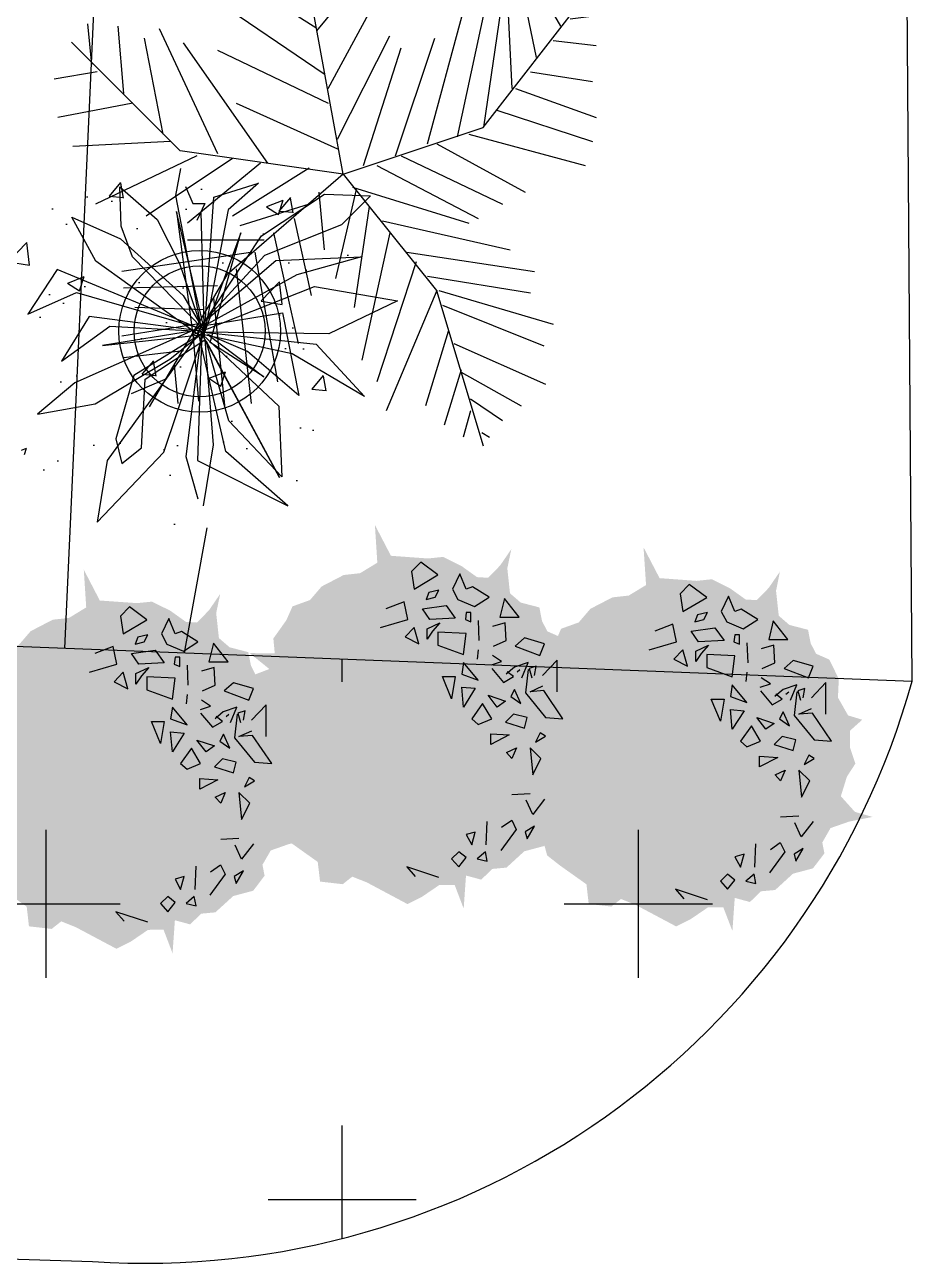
# Model space of a CAD drawing. Header units: millimetres. Extents: x 1933 to 24107, y 1228 to 18074.
# Drawn here: x 13859 to 14811, y 1695 to 3024 of the extents above; entities that cross this region are included whole.
import ezdxf

# ---------------------------------------------------------------- set-up
doc = ezdxf.new("R2010")
doc.units = ezdxf.units.MM
doc.layers.add('marc det', color=74, linetype='Continuous', lineweight=18)
doc.layers.add('net', color=7, linetype='Continuous')
doc.styles.add('ATTR', font='romans.shx', dxfattribs={"width": 0.8, "height": 0.470416})

# ---------------------------------------------------------------- blocks, each defined once
blk = doc.blocks.new('fff')
at = {"color": 93}
for p, q in [((80686.8, 24306.7), (80654.6, 24332.5)), ((80799.9, 23710.9), (80683.3, 24344.1)), ((80698.9, 24286.1), (80727, 24332.5)), ((80702.9, 24234.5), (80610.4, 24296.4)), ((80715, 24193.2), (80771.3, 24260.3)), ((80735.1, 24110.7), (80851.8, 24244.8)), ((80719, 24152), (80558.1, 24229.3)), ((80743.1, 24017.9), (80916.2, 24229.3)), ((80743.1, 24023), (80525.9, 24162.3)), ((80767.3, 23894.1), (80896, 24131.3)), ((81099.8, 23810.9), (81333.1, 24110.8)), ((81101.3, 23811.5), (81145.5, 24110.7)), ((81290.4, 24115.9), (81302.4, 24074.6)), ((80759.2, 23925), (80493.7, 24105.5)), ((81230, 24090.1), (81266.2, 24028.2)), ((80980.5, 23775.4), (81057, 24059.1)), ((81044.9, 23790.9), (81105.3, 24069.4)), ((81153.6, 24054), (81161.6, 23894.1)), ((81189.8, 24074.6), (81213.9, 23961.1)), ((81286.3, 24043.6), (81366.8, 24054)), ((80260.3, 23945.6), (80252.3, 24033.3)), ((80316.6, 24028.2), (80328.7, 23883.7)), ((80373, 24002.4), (80413.2, 23796.1)), ((80405.2, 24023), (80529.9, 23754.8)), ((80787.4, 23785.7), (80900.1, 24007.5)), ((80912.1, 23749.6), (80996.6, 24002.4)), ((80450.1, 23760.9), (80216.8, 23994.2)), ((80638.5, 23734.2), (80457.5, 23992.1)), ((80529.9, 23976.6), (80767.3, 23863.1)), ((80843.7, 23729), (80924.2, 23981.7)), ((81250.1, 23997.2), (81342.7, 23986.9)), ((80272.4, 23930.2), (80179.8, 23914.7)), ((81201.8, 23930.2), (81334.6, 23909.5)), ((81169.6, 23894.1), (81342.7, 23832.2)), ((80348.8, 23863.1), (80187.9, 23832.2)), ((80570.1, 23863.1), (80787.4, 23765.1)), ((81129.4, 23847.6), (81334.6, 23780.6)), ((80799.9, 23710.9), (81099.8, 23810.9)), ((81069.1, 23796.1), (81318.5, 23729)), ((80429.3, 23780.6), (80220.1, 23770.3)), ((81000.7, 23775.4), (81189.8, 23672.3)), ((80485.6, 23749.6), (80268.4, 23646.5)), ((80562.1, 23744.5), (80377, 23620.7)), ((80799.9, 23710.9), (80450.1, 23760.9)), ((80924.2, 23749.6), (81141.5, 23646.5)), ((80622.4, 23734.2), (80465.5, 23605.2)), ((80799.9, 23710.9), (80550, 23494.4)), ((80727, 23723.8), (80562.1, 23620.7)), ((80799.9, 23710.9), (80999.9, 23461)), ((80871.9, 23729), (81089.2, 23615.5)), ((80819.6, 23682.6), (81069.1, 23605.2)), ((80747.2, 23672.3), (80759.2, 23548.5)), ((80827.6, 23677.4), (80783.4, 23486.6)), ((80727, 23646.5), (80578.2, 23600)), ((80855.8, 23641.3), (80823.6, 23424.7)), ((80694.9, 23615.5), (80731.1, 23450.4)), ((80884, 23610.4), (81157.6, 23548.5)), ((80650.6, 23584.6), (80702.9, 23347.3)), ((80900.1, 23584.6), (80839.7, 23311.2)), ((80630.5, 23569.1), (80465.5, 23569.1)), ((80606.3, 23543.3), (80324.7, 23502)), ((80610.4, 23543.3), (80658.7, 23264.7)), ((80956.4, 23522.7), (80871.9, 23264.7)), ((80936.3, 23543.3), (81209.9, 23502)), ((80570.1, 23507.2), (80602.3, 23218.3)), ((80529.9, 23471.1), (80328.7, 23465.9)), ((80550, 23494.4), (80383.4, 23211.1)), ((80980.5, 23491.7), (81201.8, 23455.6)), ((80521.8, 23445.3), (80546, 23208)), ((81000.7, 23460.8), (80892, 23202.8)), ((80999.9, 23461), (81099.8, 23127.8)), ((81004.7, 23460.8), (81250.1, 23388.5)), ((80501.7, 23419.5), (80352.8, 23424.7)), ((81012.7, 23429.8), (81230, 23342.1)), ((80485.6, 23388.5), (80324.7, 23362.8)), ((80477.6, 23367.9), (80489.7, 23223.5)), ((81024.8, 23373.1), (80976.5, 23213.2)), ((81036.9, 23347.3), (81234, 23259.6)), ((80457.5, 23331.8), (80328.7, 23316.3)), ((80437.3, 23300.9), (80445.4, 23218.3)), ((81053, 23290.5), (81016.7, 23171.9)), ((81053, 23285.4), (81181.7, 23213.2)), ((80417.2, 23269.9), (80344.8, 23239)), ((81073.1, 23228.6), (81141.5, 23182.2)), ((81073.1, 23202.8), (81057, 23146.1)), ((81097.2, 23156.4), (81113.3, 23146.1))]:
    blk.add_line(p, q, dxfattribs=at)
at = {"color": 93, "style": 'ATTR', "width": 0.8, "flags": 9}
blk.add_attdef('ESTCODE', (80799.9, 23710.9), '', height=0.00304, dxfattribs=at)

msp = doc.modelspace()

# ---------------------------------------------------------------- hatches: boundary and pattern name
at = {"lineweight": 25}
h = msp.add_hatch(dxfattribs=at)
h.set_pattern_fill('AR-CONC', color=6, style=0)
h.set_pattern_definition([(50, (-77532.79, -10397.04), (182.18467, -15.93909), [19.05, -209.55]), (355, (-77532.79, -10397.04), (-35.24283, 191.05664), [15.24, -167.64]), (100.451, (-77517.6, -10398.37), (146.9425, 175.1167), [16.19, -178.09]), (46.1842, (-77532.79, -10346.24), (271.07904, -42.04233), [28.575, -314.325]), (96.6356, (-77510.2, -10349.74), (237.4042, 247.42556), [24.285, -267.135]), (351.184, (-77532.8, -10346.24), (237.4046, 247.4251), [22.86, -251.46]), (21, (-77507.39, -10358.94), (151.61488, -102.26552), [19.05, -209.55]), (326, (-77507.39, -10358.94), (61.80203, 184.18797), [15.24, -167.64]), (71.4514, (-77494.75, -10367.46), (213.4165, 81.92286), [16.19, -178.09]), (37.5, (-77532.79, -10397.04), (3.088603, 84.55504), [0, -165.608, 0, -170.18, 0, -168.275]), (7.5, (-77532.79, -10397.04), (66.81966, 100.180575), [0, -97.028, 0, -161.798, 0, -64.135]), (327.5, (-77589.43, -10397.04), (135.590595, -5.728744), [0, -63.5, 0, -198.12, 0, -262.89]), (317.5, (-77614.83, -10397.04), (148.12918, 25.42649), [0, -82.55, 0, -131.572, 0, -186.69])])
edge = h.paths.add_edge_path()
edge.add_arc((14023.8, 2688.9), 207.5, 0, 360)
h = msp.add_hatch()
h.set_pattern_fill('CROSS', color=92, scale=50, style=0)
h.set_pattern_definition([(0, (-364657.85, -207469.06), (317.5, 317.5), [158.75, -476.25]), (90, (-364578.47, -207548.43), (-317.5, 317.5), [158.75, -476.25])])
h.paths.add_polyline_path([(13931.5, 1697.3, 0.355067), (14810.5, 2320.2), (6411.1, 2645.5), (6404.5, 2306.3, 0.425509), (6830.8, 1927.7), (8019, 1872)])
at = {"layer": 'marc det'}
for points in [[(14121.9, 2190.3), (14130.8, 2157.1), (14144.9, 2146.1), (14173, 2126.1), (14175.5, 2105), (14199.8, 2102.2), (14210, 2110.3), (14225.5, 2104.2), (14269.2, 2080.9), (14284.4, 2088.4), (14303.2, 2101.2), (14319.8, 2101.5), (14329.5, 2076), (14332, 2111.5), (14348.3, 2107.1), (14360.3, 2118.6), (14375.4, 2120), (14394.5, 2137.5), (14415.9, 2143.2), (14428.2, 2159.3), (14425.9, 2171), (14434.7, 2186.4), (14454.7, 2193.4), (14479.8, 2198.4), (14461, 2203.8), (14445.8, 2220.6), (14452.3, 2241.6), (14461.5, 2255.6), (14455.7, 2272.7), (14455.7, 2290.9), (14468.8, 2302.7), (14453.7, 2307.3), (14442.8, 2326.4), (14443.6, 2346.4), (14433.6, 2367.2), (14419.3, 2373.5), (14413.5, 2384.6), (14410.7, 2399.2), (14390.7, 2404.4), (14379.2, 2414.3), (14376.3, 2441.1), (14380.6, 2461.7), (14368.6, 2444.2), (14355.8, 2431), (14343.8, 2431.7), (14327.2, 2443.6), (14307.5, 2453.4), (14291.2, 2451.7), (14251.5, 2454.6), (14234.3, 2487.7), (14236.9, 2447.2), (14218.4, 2435.9), (14200.9, 2434), (14177.2, 2421.7), (14164.7, 2407.1), (14145.9, 2400.3), (14139.3, 2385.4), (14125.4, 2365.9), (14126.9, 2349.8), (14100, 2350.2), (14121.1, 2333.1), (14104.6, 2326.8), (14100.3, 2318.4), (14094.3, 2298), (14099.2, 2293.8), (14101.8, 2256.3), (14095.6, 2246), (14102.7, 2227.6), (14100.8, 2213.5), (14082.2, 2199.2), (14061.1, 2185.9), (14081.4, 2191.4), (14109.9, 2197.1)], [(14410.1, 2166.3), (14419, 2133.1), (14433, 2122.1), (14461.2, 2102.1), (14463.6, 2081), (14487.9, 2078.2), (14498.2, 2086.3), (14513.6, 2080.2), (14557.4, 2056.9), (14572.5, 2064.4), (14591.3, 2077.2), (14607.9, 2077.5), (14617.7, 2052), (14620.2, 2087.5), (14636.5, 2083.1), (14648.4, 2094.6), (14663.6, 2096), (14682.7, 2113.5), (14704.1, 2119.2), (14716.4, 2135.3), (14714.1, 2147), (14722.9, 2162.4), (14742.9, 2169.4), (14768, 2174.4), (14749.1, 2179.8), (14734, 2196.6), (14740.5, 2217.6), (14749.6, 2231.6), (14743.9, 2248.7), (14743.8, 2266.9), (14757, 2278.7), (14741.8, 2283.3), (14730.9, 2302.4), (14731.8, 2322.4), (14721.7, 2343.2), (14707.4, 2349.5), (14701.7, 2360.6), (14698.8, 2375.2), (14678.8, 2380.4), (14667.4, 2390.3), (14664.5, 2417.1), (14668.7, 2437.7), (14656.7, 2420.2), (14643.9, 2407), (14631.9, 2407.7), (14615.3, 2419.6), (14595.6, 2429.4), (14579.3, 2427.7), (14539.6, 2430.6), (14522.4, 2463.7), (14525.1, 2423.2), (14506.5, 2411.9), (14489.1, 2410), (14465.4, 2397.7), (14452.9, 2383.1), (14434, 2376.3), (14427.5, 2361.4), (14413.5, 2341.9), (14415.1, 2325.8), (14388.1, 2326.2), (14409.3, 2309.1), (14392.7, 2302.8), (14388.5, 2294.4), (14382.5, 2274), (14387.4, 2269.8), (14390, 2232.3), (14383.7, 2222), (14390.9, 2203.6), (14388.9, 2189.5), (14370.4, 2175.2), (14349.3, 2161.9), (14369.5, 2167.4), (14398.1, 2173.1)], [(13809.8, 2142.3), (13818.7, 2109.1), (13832.7, 2098.1), (13860.9, 2078.1), (13863.3, 2057), (13887.6, 2054.2), (13897.9, 2062.3), (13913.3, 2056.2), (13957.1, 2032.9), (13972.2, 2040.4), (13991, 2053.2), (14007.6, 2053.5), (14017.3, 2028), (14019.8, 2063.5), (14036.1, 2059.1), (14048.1, 2070.6), (14063.2, 2072), (14082.4, 2089.5), (14103.8, 2095.2), (14116, 2111.3), (14113.7, 2123), (14122.6, 2138.4), (14142.5, 2145.4), (14167.7, 2150.4), (14148.8, 2155.8), (14133.6, 2172.6), (14140.2, 2193.6), (14149.3, 2207.6), (14143.5, 2224.7), (14143.5, 2243), (14156.6, 2254.7), (14141.5, 2259.3), (14130.6, 2278.4), (14131.4, 2298.4), (14121.4, 2319.2), (14107.1, 2325.5), (14101.4, 2336.6), (14098.5, 2351.2), (14078.5, 2356.4), (14067, 2366.3), (14064.1, 2393.1), (14068.4, 2413.7), (14056.4, 2396.2), (14043.6, 2383), (14031.6, 2383.7), (14015, 2395.6), (13995.3, 2405.4), (13979, 2403.8), (13939.3, 2406.6), (13922.1, 2439.7), (13924.7, 2399.2), (13906.2, 2387.9), (13888.8, 2386), (13865.1, 2373.7), (13852.5, 2359.1), (13833.7, 2352.3), (13827.1, 2337.4), (13813.2, 2317.9), (13814.7, 2301.8), (13787.8, 2302.3), (13809, 2285.1), (13792.4, 2278.8), (13788.1, 2270.4), (13782.2, 2250), (13787, 2245.8), (13789.7, 2208.3), (13783.4, 2198), (13790.6, 2179.6), (13788.6, 2165.5), (13770, 2151.2), (13748.9, 2137.9), (13769.2, 2143.5), (13797.8, 2149.1)]]:
    msp.add_hatch(color=102, dxfattribs=at).paths.add_polyline_path(points)

# ---------------------------------------------------------------- linework, layer by layer
for p, q in [((13901.8, 2355.4), (14330.7, 11804.3)), ((14810.5, 2320.2), (14767.5, 7999.4)), ((6410.6, 2645.5), (14810.5, 2320.2)), ((14030.1, 2350.4), (14054.5, 2484.7)), ((6830.8, 1927.7), (13931.5, 1697.3))]:
    msp.add_line(p, q)
at = {"color": 92}
msp.add_line((14020.8, 2841.2), (14026.3, 2870.1), dxfattribs=at)
at = {"color": 96}
for p, q in [((14283.4, 2447.8), (14273.6, 2437.7)), ((14301.9, 2434), (14283.4, 2447.8)), ((14273.6, 2437.7), (14276.5, 2418.9)), ((14276.5, 2418.9), (14301.9, 2434)), ((14325.4, 2435.2), (14317.6, 2418.9)), ((14332.2, 2418.9), (14325.4, 2435.2)), ((14317.6, 2418.9), (14323.4, 2407.6)), ((14339.1, 2421.4), (14332.2, 2418.9)), ((14356.7, 2410.2), (14339.1, 2421.4)), ((14571.5, 2423.8), (14561.7, 2413.7)), ((14590.1, 2410), (14571.5, 2423.8)), ((14292.2, 2415.2), (14289.2, 2407.6)), ((14289.2, 2407.6), (14299, 2410.2)), ((14302.9, 2417.7), (14292.2, 2415.2)), ((14299, 2410.2), (14302.9, 2417.7)), ((14323.4, 2407.6), (14341, 2400.1)), ((14341, 2400.1), (14356.7, 2410.2)), ((14373.3, 2408.9), (14368.4, 2388.8)), ((14388.9, 2388.8), (14373.3, 2408.9)), ((14561.7, 2413.7), (14564.7, 2394.9)), ((14564.7, 2394.9), (14590.1, 2410)), ((14613.6, 2411.2), (14605.7, 2394.9)), ((14620.4, 2394.9), (14613.6, 2411.2)), ((13971.2, 2399.8), (13961.4, 2389.7)), ((13989.8, 2386), (13971.2, 2399.8)), ((14265.8, 2405.1), (14246.2, 2397.6)), ((14269.7, 2386.3), (14265.8, 2405.1)), ((14285.3, 2397.6), (14310.7, 2401.4)), ((14293.1, 2386.3), (14285.3, 2397.6)), ((14310.7, 2401.4), (14320.5, 2387.6)), ((14332.2, 2393.9), (14331.3, 2386.3)), ((14337.1, 2393.9), (14332.2, 2393.9)), ((14337.1, 2383.8), (14337.1, 2393.9)), ((14591.1, 2393.7), (14580.3, 2391.2)), ((14587.2, 2386.2), (14591.1, 2393.7)), ((14605.7, 2394.9), (14611.6, 2383.7)), ((14627.2, 2397.4), (14620.4, 2394.9)), ((14644.8, 2386.2), (14627.2, 2397.4)), ((13961.4, 2389.7), (13964.3, 2370.9)), ((13964.3, 2370.9), (13989.8, 2386)), ((14013.2, 2387.2), (14005.4, 2370.9)), ((14020.1, 2370.9), (14013.2, 2387.2)), ((14240.3, 2377.6), (14269.7, 2386.3)), ((14290.2, 2376.3), (14303.9, 2382.6)), ((14320.5, 2387.6), (14293.1, 2386.3)), ((14303.9, 2382.6), (14296.1, 2373.8)), ((14331.3, 2386.3), (14337.1, 2383.8)), ((14344.9, 2385.1), (14345.9, 2363.8)), ((14374.1, 2382.7), (14360.4, 2378.9)), ((14368.4, 2388.8), (14388.9, 2388.8)), ((14375.1, 2363.8), (14374.1, 2382.7)), ((14553.9, 2381.1), (14534.4, 2373.6)), ((14557.8, 2362.3), (14553.9, 2381.1)), ((14580.3, 2391.2), (14577.4, 2383.7)), ((14577.4, 2383.7), (14587.2, 2386.2)), ((14611.6, 2383.7), (14629.2, 2376.1)), ((14629.2, 2376.1), (14644.8, 2386.2)), ((14661.5, 2384.9), (14656.6, 2364.9)), ((14677.1, 2364.9), (14661.5, 2384.9)), ((13980, 2367.2), (13977.1, 2359.7)), ((13990.7, 2369.7), (13980, 2367.2)), ((13986.8, 2362.2), (13990.7, 2369.7)), ((14005.4, 2370.9), (14011.3, 2359.7)), ((14026.9, 2373.4), (14020.1, 2370.9)), ((14044.5, 2362.2), (14026.9, 2373.4)), ((14276.5, 2377.6), (14266.7, 2367.5)), ((14266.7, 2367.5), (14281.4, 2360)), ((14281.4, 2360), (14276.5, 2377.6)), ((14290.2, 2365), (14290.2, 2376.3)), ((14296.1, 2373.8), (14290.2, 2365)), ((14301.9, 2372.6), (14301.9, 2358.8)), ((14332.2, 2371.3), (14301.9, 2372.6)), ((14329.3, 2348.7), (14332.2, 2371.3)), ((14394.7, 2366.4), (14384.9, 2357.6)), ((14416.2, 2360.1), (14394.7, 2366.4)), ((14573.5, 2373.6), (14598.9, 2377.4)), ((14581.3, 2362.3), (14573.5, 2373.6)), ((14598.9, 2377.4), (14608.7, 2363.6)), ((14620.4, 2369.9), (14619.4, 2362.3)), ((14625.3, 2369.9), (14620.4, 2369.9)), ((14625.3, 2359.8), (14625.3, 2369.9)), ((13953.6, 2357.2), (13934, 2349.6)), ((13957.5, 2338.3), (13953.6, 2357.2)), ((13973.2, 2349.6), (13998.6, 2353.4)), ((13977.1, 2359.7), (13986.8, 2362.2)), ((13998.6, 2353.4), (14008.3, 2339.6)), ((14011.3, 2359.7), (14028.9, 2352.1)), ((14028.9, 2352.1), (14044.5, 2362.2)), ((14061.1, 2360.9), (14056.2, 2340.9)), ((14076.8, 2340.9), (14061.1, 2360.9)), ((14301.9, 2358.8), (14329.3, 2348.7)), ((14344.9, 2353.8), (14344, 2343.7)), ((14361.4, 2357.6), (14375.1, 2363.8)), ((14384.9, 2357.6), (14411.3, 2347.6)), ((14411.3, 2347.6), (14416.2, 2360.1)), ((14528.5, 2353.6), (14557.8, 2362.3)), ((14564.7, 2353.6), (14554.9, 2343.5)), ((14569.6, 2336), (14564.7, 2353.6)), ((14578.4, 2352.3), (14592, 2358.6)), ((14578.4, 2341), (14578.4, 2352.3)), ((14608.7, 2363.6), (14581.3, 2362.3)), ((14592, 2358.6), (14584.2, 2349.8)), ((14619.4, 2362.3), (14625.3, 2359.8)), ((14633.1, 2361.1), (14634.1, 2339.8)), ((14662.3, 2358.7), (14648.6, 2354.9)), ((14656.6, 2364.9), (14677.1, 2364.9)), ((14663.3, 2339.9), (14662.3, 2358.7)), ((13981, 2338.3), (13973.2, 2349.6)), ((14008.3, 2339.6), (13981, 2338.3)), ((14020.1, 2345.9), (14019.1, 2338.3)), ((14025, 2345.9), (14020.1, 2345.9)), ((14025, 2335.8), (14025, 2345.9)), ((14056.2, 2340.9), (14076.8, 2340.9)), ((14329.3, 2340), (14327.4, 2327.4)), ((14344.9, 2321.2), (14329.3, 2340)), ((14359.5, 2337.5), (14370.2, 2341.3)), ((14370.2, 2341.3), (14360.4, 2347.6)), ((14398.6, 2340), (14383.9, 2335)), ((14391.7, 2323.8), (14398.6, 2340)), ((14429.9, 2342.5), (14414.2, 2326.3)), ((14429.9, 2308.7), (14429.9, 2342.5)), ((14554.9, 2343.5), (14569.6, 2336)), ((14584.2, 2349.8), (14578.4, 2341)), ((14590.1, 2348.6), (14590.1, 2334.8)), ((14620.4, 2347.3), (14590.1, 2348.6)), ((14617.5, 2324.7), (14620.4, 2347.3)), ((14649.6, 2333.6), (14663.3, 2339.9)), ((14682.8, 2342.4), (14673.1, 2333.6)), ((14704.3, 2336.1), (14682.8, 2342.4)), ((13928.2, 2329.6), (13957.5, 2338.3)), ((13964.3, 2329.6), (13954.6, 2319.5)), ((13969.2, 2312), (13964.3, 2329.6)), ((13978, 2328.3), (13991.7, 2334.6)), ((13978, 2317), (13978, 2328.3)), ((13983.9, 2325.8), (13978, 2317)), ((13991.7, 2334.6), (13983.9, 2325.8)), ((14019.1, 2338.3), (14025, 2335.8)), ((14032.8, 2337.1), (14033.8, 2315.8)), ((14062, 2334.7), (14048.3, 2330.9)), ((14062.9, 2315.9), (14062, 2334.7)), ((14327.4, 2327.4), (14344.9, 2321.2)), ((14359.6, 2333.7), (14372.3, 2318.7)), ((14383.9, 2335), (14375.1, 2327.5)), ((14383.1, 2324.9), (14376.2, 2330)), ((14387, 2330), (14389.9, 2332.5)), ((14398.7, 2332.5), (14395.8, 2307.4)), ((14407.4, 2336.3), (14399.6, 2333.8)), ((14399.6, 2333.8), (14402.5, 2323.8)), ((14405.4, 2326.3), (14407.4, 2336.3)), ((14590.1, 2334.8), (14617.5, 2324.7)), ((14633.1, 2329.8), (14632.1, 2319.7)), ((14673.1, 2333.6), (14699.4, 2323.6)), ((14699.4, 2323.6), (14704.3, 2336.1)), ((13954.6, 2319.5), (13969.2, 2312)), ((13989.8, 2324.6), (13989.8, 2310.8)), ((14020.1, 2323.3), (13989.8, 2324.6)), ((14017.1, 2300.7), (14020.1, 2323.3)), ((14049.3, 2309.6), (14062.9, 2315.9)), ((14082.5, 2318.4), (14072.7, 2309.6)), ((14104, 2312.1), (14082.5, 2318.4)), ((14316.6, 2301.1), (14306.8, 2324.9)), ((14306.8, 2324.9), (14320.5, 2324.9)), ((14320.5, 2324.9), (14316.6, 2301.1)), ((14327.4, 2313.7), (14342, 2312.4)), ((14329.3, 2292.3), (14327.4, 2313.7)), ((14342, 2312.4), (14329.3, 2292.3)), ((14372.3, 2318.7), (14383.1, 2324.9)), ((14400.7, 2308.6), (14414.4, 2314.9)), ((14617.5, 2316), (14615.5, 2303.5)), ((14633.1, 2297.2), (14617.5, 2316)), ((14647.6, 2313.5), (14658.4, 2317.3)), ((14658.4, 2317.3), (14648.6, 2323.6)), ((14686.7, 2316), (14672.1, 2311)), ((14679.9, 2299.8), (14686.7, 2316)), ((14718, 2318.5), (14702.4, 2302.3)), ((14718, 2284.7), (14718, 2318.5)), ((13989.8, 2310.8), (14017.1, 2300.7)), ((14032.8, 2305.8), (14031.8, 2295.7)), ((14058.1, 2293.3), (14048.3, 2299.6)), ((14072.7, 2309.6), (14099.1, 2299.6)), ((14099.1, 2299.6), (14104, 2312.1)), ((14365.5, 2292.3), (14355.7, 2304.9)), ((14355.7, 2304.9), (14374.3, 2298.6)), ((14384.1, 2311.2), (14380.1, 2303.6)), ((14380.1, 2303.6), (14390.9, 2296.1)), ((14390.9, 2296.1), (14384.1, 2311.2)), ((14395.8, 2307.4), (14417.3, 2281.1)), ((14415.3, 2309.9), (14400.7, 2308.6)), ((14435.9, 2279.8), (14415.3, 2309.9)), ((14604.8, 2277.1), (14595, 2300.9)), ((14595, 2300.9), (14608.7, 2300.9)), ((14608.7, 2300.9), (14604.8, 2277.1)), ((14615.5, 2303.5), (14633.1, 2297.2)), ((14647.8, 2309.7), (14660.5, 2294.7)), ((14660.5, 2294.7), (14671.2, 2300.9)), ((14672.1, 2311), (14663.3, 2303.5)), ((14671.2, 2300.9), (14664.4, 2306)), ((14675.1, 2306), (14678.1, 2308.5)), ((14686.9, 2308.5), (14683.9, 2283.4)), ((14695.5, 2312.3), (14687.7, 2309.8)), ((14687.7, 2309.8), (14690.6, 2299.8)), ((14693.6, 2302.3), (14695.5, 2312.3)), ((14017.1, 2292), (14015.2, 2279.5)), ((14032.8, 2273.2), (14017.1, 2292)), ((14047.3, 2289.5), (14058.1, 2293.3)), ((14071.7, 2287), (14062.9, 2279.5)), ((14086.4, 2292), (14071.7, 2287)), ((14079.6, 2275.8), (14086.4, 2292)), ((14095.2, 2288.3), (14087.4, 2285.8)), ((14087.4, 2285.8), (14090.3, 2275.8)), ((14093.3, 2278.3), (14095.2, 2288.3)), ((14117.7, 2294.5), (14102, 2278.3)), ((14117.7, 2260.7), (14117.7, 2294.5)), ((14349.8, 2296.1), (14338.1, 2279.8)), ((14359.6, 2279.8), (14349.8, 2296.1)), ((14374.3, 2298.6), (14365.5, 2292.3)), ((14615.5, 2289.7), (14630.2, 2288.4)), ((14617.5, 2268.4), (14615.5, 2289.7)), ((14630.2, 2288.4), (14617.5, 2268.4)), ((14672.2, 2287.2), (14668.3, 2279.6)), ((14679, 2272.1), (14672.2, 2287.2)), ((14688.8, 2284.6), (14702.5, 2290.9)), ((14703.5, 2285.9), (14688.8, 2284.6)), ((14724, 2255.8), (14703.5, 2285.9)), ((14004.4, 2253.1), (13994.6, 2276.9)), ((13994.6, 2276.9), (14008.3, 2276.9)), ((14008.3, 2276.9), (14004.4, 2253.1)), ((14015.2, 2279.5), (14032.8, 2273.2)), ((14047.4, 2285.7), (14060.1, 2270.7)), ((14060.1, 2270.7), (14070.9, 2276.9)), ((14070.9, 2276.9), (14064.1, 2282)), ((14074.8, 2282), (14077.7, 2284.5)), ((14086.5, 2284.5), (14083.6, 2259.4)), ((14338.1, 2279.8), (14344.9, 2273.5)), ((14344.9, 2273.5), (14359.6, 2279.8)), ((14383.1, 2284.8), (14374.3, 2276.1)), ((14374.3, 2276.1), (14394.8, 2269.8)), ((14397.7, 2281.1), (14383.1, 2284.8)), ((14394.8, 2269.8), (14397.7, 2281.1)), ((14417.3, 2281.1), (14435.9, 2279.8)), ((14653.6, 2268.4), (14643.9, 2280.9)), ((14643.9, 2280.9), (14662.4, 2274.6)), ((14662.4, 2274.6), (14653.6, 2268.4)), ((14668.3, 2279.6), (14679, 2272.1)), ((14683.9, 2283.4), (14705.4, 2257.1)), ((14015.2, 2265.7), (14029.8, 2264.4)), ((14017.1, 2244.4), (14015.2, 2265.7)), ((14029.8, 2264.4), (14017.1, 2244.4)), ((14071.9, 2263.2), (14068, 2255.6)), ((14078.7, 2248.1), (14071.9, 2263.2)), ((14083.6, 2259.4), (14105.1, 2233.1)), ((14088.5, 2260.7), (14102.2, 2266.9)), ((14103.2, 2261.9), (14088.5, 2260.7)), ((14123.7, 2231.8), (14103.2, 2261.9)), ((14358.6, 2252.2), (14358.6, 2263.5)), ((14358.6, 2263.5), (14378.2, 2262.3)), ((14378.2, 2262.3), (14358.6, 2252.2)), ((14411.4, 2264.8), (14406.5, 2254.7)), ((14406.5, 2254.7), (14417.3, 2261)), ((14417.3, 2261), (14411.4, 2264.8)), ((14638, 2272.1), (14626.3, 2255.8)), ((14647.8, 2255.8), (14638, 2272.1)), ((14671.2, 2260.8), (14662.4, 2252.1)), ((14685.9, 2257.1), (14671.2, 2260.8)), ((14037.7, 2248.1), (14025.9, 2231.8)), ((14047.4, 2231.8), (14037.7, 2248.1)), ((14053.3, 2244.4), (14043.5, 2256.9)), ((14043.5, 2256.9), (14062.1, 2250.6)), ((14062.1, 2250.6), (14053.3, 2244.4)), ((14068, 2255.6), (14078.7, 2248.1)), ((14375.3, 2243.5), (14386, 2248.5)), ((14386, 2248.5), (14381.1, 2237.2)), ((14400.7, 2248.5), (14403.6, 2219.7)), ((14412.4, 2237.2), (14400.7, 2248.5)), ((14626.3, 2255.8), (14633.1, 2249.6)), ((14633.1, 2249.6), (14647.8, 2255.8)), ((14662.4, 2252.1), (14683, 2245.8)), ((14683, 2245.8), (14685.9, 2257.1)), ((14705.4, 2257.1), (14724, 2255.8)), ((14070.9, 2236.8), (14062.1, 2228.1)), ((14085.6, 2233.1), (14070.9, 2236.8)), ((14082.6, 2221.8), (14085.6, 2233.1)), ((14105.1, 2233.1), (14123.7, 2231.8)), ((14381.1, 2237.2), (14375.3, 2243.5)), ((14403.6, 2219.7), (14412.4, 2237.2)), ((14646.8, 2228.2), (14646.8, 2239.5)), ((14646.8, 2239.5), (14666.3, 2238.3)), ((14666.3, 2238.3), (14646.8, 2228.2)), ((14699.6, 2240.8), (14694.7, 2230.8)), ((14694.7, 2230.8), (14705.4, 2237)), ((14705.4, 2237), (14699.6, 2240.8)), ((14025.9, 2231.8), (14032.8, 2225.6)), ((14032.8, 2225.6), (14047.4, 2231.8)), ((14062.1, 2228.1), (14082.6, 2221.8)), ((14663.4, 2219.5), (14674.2, 2224.5)), ((14669.3, 2213.2), (14663.4, 2219.5)), ((14674.2, 2224.5), (14669.3, 2213.2)), ((14688.8, 2224.5), (14691.8, 2195.7)), ((14700.6, 2213.2), (14688.8, 2224.5)), ((14046.5, 2204.2), (14046.5, 2215.5)), ((14046.5, 2215.5), (14066, 2214.3)), ((14066, 2214.3), (14046.5, 2204.2)), ((14099.3, 2216.8), (14094.4, 2206.8)), ((14094.4, 2206.8), (14105.1, 2213)), ((14105.1, 2213), (14099.3, 2216.8)), ((14691.8, 2195.7), (14700.6, 2213.2)), ((14063.1, 2195.5), (14073.8, 2200.5)), ((14068.9, 2189.2), (14063.1, 2195.5)), ((14073.8, 2200.5), (14068.9, 2189.2)), ((14088.5, 2200.5), (14091.4, 2171.7)), ((14100.2, 2189.2), (14088.5, 2200.5)), ((14381.1, 2198.4), (14400.7, 2199.6)), ((14416.2, 2193.4), (14403.5, 2177.1)), ((14091.4, 2171.7), (14100.2, 2189.2)), ((14403.5, 2177.1), (14396.6, 2192.2)), ((14353.7, 2144.5), (14354.7, 2169.5)), ((14370.2, 2163.3), (14381, 2170.9)), ((14381, 2170.9), (14385.9, 2160.8)), ((14669.3, 2174.4), (14688.8, 2175.6)), ((14691.6, 2153.1), (14684.8, 2168.2)), ((14704.3, 2169.4), (14691.6, 2153.1)), ((14342, 2158.2), (14332.2, 2155.7)), ((14332.2, 2155.7), (14338.1, 2144.5)), ((14338.1, 2144.5), (14342, 2158.2)), ((14385.9, 2160.8), (14369.3, 2138.3)), ((14405.4, 2164.6), (14395.6, 2158.3)), ((14395.6, 2158.3), (14397.6, 2150.8)), ((14397.6, 2150.8), (14405.4, 2164.6)), ((14068.9, 2150.4), (14088.5, 2151.6)), ((14091.3, 2129.1), (14084.4, 2144.2)), ((14104, 2145.4), (14091.3, 2129.1)), ((14641.9, 2120.5), (14642.9, 2145.5)), ((14658.4, 2139.3), (14669.1, 2146.9)), ((14669.1, 2146.9), (14674, 2136.8)), ((14693.6, 2140.6), (14683.8, 2134.3)), ((14685.8, 2126.8), (14693.6, 2140.6)), ((14324.4, 2137), (14316.6, 2129.4)), ((14316.6, 2129.4), (14324.4, 2120.7)), ((14332.2, 2130.7), (14324.4, 2137)), ((14324.4, 2120.7), (14332.2, 2130.7)), ((14352.8, 2137), (14344, 2129.4)), ((14344, 2129.4), (14354.7, 2126.9)), ((14354.7, 2126.9), (14352.8, 2137)), ((14630.2, 2134.3), (14620.4, 2131.7)), ((14620.4, 2131.7), (14626.3, 2120.5)), ((14626.3, 2120.5), (14630.2, 2134.3)), ((14674, 2136.8), (14657.4, 2114.3)), ((14683.8, 2134.3), (14685.8, 2126.8)), ((14041.6, 2096.5), (14042.5, 2121.5)), ((14058.1, 2115.3), (14068.8, 2122.9)), ((14068.8, 2122.9), (14073.7, 2112.8)), ((14093.3, 2116.6), (14083.5, 2110.3)), ((14085.4, 2102.8), (14093.3, 2116.6)), ((14268.7, 2120.7), (14277.5, 2110.6)), ((14302.9, 2109.4), (14268.7, 2120.7)), ((14029.8, 2110.3), (14020.1, 2107.7)), ((14020.1, 2107.7), (14025.9, 2096.5)), ((14025.9, 2096.5), (14029.8, 2110.3)), ((14073.7, 2112.8), (14057.1, 2090.3)), ((14083.5, 2110.3), (14085.4, 2102.8)), ((14612.6, 2113), (14604.8, 2105.4)), ((14604.8, 2105.4), (14612.6, 2096.7)), ((14620.4, 2106.7), (14612.6, 2113)), ((14612.6, 2096.7), (14620.4, 2106.7)), ((14640.9, 2113), (14632.1, 2105.4)), ((14632.1, 2105.4), (14642.9, 2102.9)), ((14642.9, 2102.9), (14640.9, 2113)), ((14012.2, 2089), (14004.4, 2081.4)), ((14020.1, 2082.7), (14012.2, 2089)), ((14040.6, 2089), (14031.8, 2081.4)), ((14042.5, 2078.9), (14040.6, 2089)), ((14556.8, 2096.7), (14565.7, 2086.6)), ((14591.1, 2085.4), (14556.8, 2096.7)), ((14004.4, 2081.4), (14012.2, 2072.7)), ((14012.2, 2072.7), (14020.1, 2082.7)), ((14031.8, 2081.4), (14042.5, 2078.9)), ((13956.5, 2072.7), (13965.3, 2062.6)), ((13990.7, 2061.4), (13956.5, 2072.7))]:
    msp.add_line(p, q, dxfattribs=at)
msp.add_arc((13987.8, 2549.6), 854.1, 266.2234, 344.4165)
at = {"layer": 'net', "color": 92, "linetype": 'Continuous'}
for p, q in [((13960.6, 2850.6), (14000.7, 2815.4)), ((13962.2, 2808.2), (13960.6, 2850.6)), ((14031.2, 2851), (14039.2, 2832.6)), ((14061.6, 2839.4), (14109.6, 2854.6)), ((14109.6, 2854.6), (14076.8, 2825.8)), ((14047.9, 2700.1), (14020.8, 2841.2)), ((14039.2, 2832.6), (14051.9, 2832.6)), ((14051.9, 2832.6), (14043.3, 2814.2)), ((14051.1, 2688.9), (14061.6, 2839.4)), ((14112.8, 2797.8), (14180.1, 2842.6)), ((14229.7, 2841), (14198.5, 2809.8)), ((13935, 2770.6), (13909.4, 2817.8)), ((13909.4, 2817.8), (13961.4, 2794.6)), ((14021.5, 2824.2), (14039.9, 2686.5)), ((14051.9, 2695.3), (14021.5, 2824.2)), ((14047.6, 2823.4), (14051.1, 2688.9)), ((14076.8, 2825.8), (14051.9, 2696.1)), ((13974.3, 2775.4), (13962.2, 2808.2)), ((14000.7, 2815.4), (14024.7, 2768.2)), ((14198.5, 2809.8), (14116, 2777)), ((13961.4, 2794.6), (14028.7, 2733.8)), ((14044.7, 2695.3), (14112.8, 2797.8)), ((14090.4, 2801), (14051.9, 2695.3)), ((14057.5, 2683.3), (14090.4, 2801)), ((14045.5, 2691.3), (13935, 2770.6)), ((14050.3, 2697.7), (13974.3, 2775.4)), ((14024.7, 2768.2), (14047.9, 2700.1)), ((14116, 2777), (14037.5, 2691.3)), ((14044.7, 2700.1), (14128, 2771.4)), ((14128, 2771.4), (14220.1, 2775.4)), ((14220.1, 2775.4), (14150.4, 2756.2)), ((13893.4, 2761.8), (13862.1, 2713.8)), ((14051.9, 2696.1), (13893.4, 2761.8)), ((14150.4, 2756.2), (14051.9, 2701.7)), ((14037.5, 2691.3), (14169.7, 2743.4)), ((14169.7, 2743.4), (14258.6, 2728.2)), ((13862.1, 2713.8), (13914.2, 2737)), ((13914.2, 2737), (14045.5, 2699.3)), ((14258.6, 2728.2), (14184.9, 2692.9)), ((13927.8, 2711.3), (13898.2, 2663.3)), ((14051.1, 2695.3), (13927.8, 2711.3)), ((14135.2, 2715.4), (14152.8, 2626.5)), ((13898.2, 2663.3), (13950.2, 2700.9)), ((14045.5, 2699.3), (13912.6, 2640.1)), ((14132, 2538.5), (14044.7, 2700.1)), ((14039.9, 2696.1), (13942.2, 2680.1)), ((13942.2, 2680.1), (14043.9, 2691.3)), ((14043.9, 2691.3), (13947, 2556.9)), ((14051.1, 2694.5), (13975.9, 2648.1)), ((14007.9, 2565.7), (14051.1, 2694.5)), ((14031.9, 2560.9), (14048.7, 2696.1)), ((14048.7, 2696.1), (14043.9, 2556.9)), ((14074.4, 2566.5), (14044.7, 2695.3)), ((14049.5, 2692.1), (14131.2, 2615.3)), ((14145.6, 2671.3), (14049.5, 2692.1)), ((14050.3, 2694.5), (14171.3, 2681.7)), ((14184.9, 2692.9), (14050.3, 2694.5)), ((14051.9, 2686.5), (14060.8, 2573.7)), ((14053.5, 2684.9), (14132, 2538.5)), ((14077.6, 2599.3), (14053.5, 2684.9)), ((14055.1, 2692.1), (14115.2, 2646.5)), ((14097.6, 2673.7), (14055.1, 2692.1)), ((14115.2, 2646.5), (14057.5, 2683.3)), ((14152.8, 2626.5), (14097.6, 2673.7)), ((14223.3, 2625.7), (14145.6, 2671.3)), ((14171.3, 2681.7), (14223.3, 2625.7)), ((13934.2, 2617.7), (14014.3, 2665.7)), ((13975.9, 2648.1), (13956.6, 2580.1)), ((13912.6, 2640.1), (13872.6, 2606.5)), ((13983.9, 2570.5), (13987.9, 2644.1)), ((13872.6, 2606.5), (13934.2, 2617.7)), ((14131.2, 2615.3), (14134.4, 2539.3)), ((14134.4, 2539.3), (14077.6, 2599.3)), ((13956.6, 2580.1), (13963, 2553.7)), ((13936.6, 2490.5), (14007.9, 2565.7)), ((13963, 2553.7), (13983.9, 2570.5)), ((14060.8, 2573.7), (14050.3, 2508.1)), ((14140.8, 2508.1), (14074.4, 2566.5)), ((13947, 2556.9), (13936.6, 2490.5)), ((14044.7, 2515.3), (14031.9, 2560.9)), ((14043.9, 2556.9), (14140.8, 2508.1))]:
    msp.add_line(p, q, dxfattribs=at)
at = {"layer": 'net', "linetype": 'Continuous'}
for p, q in [((14180.1, 2842.6), (14229.7, 2841)), ((14028.7, 2733.8), (14050.3, 2697.7)), ((14051.9, 2701.7), (14135.2, 2715.4)), ((13950.2, 2700.9), (14039.9, 2696.1)), ((13987.9, 2644.1), (14051.9, 2686.5)), ((14014.3, 2665.7), (14051.1, 2695.3))]:
    msp.add_line(p, q, dxfattribs=at)
at = {"layer": 'net', "color": 24, "linetype": 'Continuous'}
for radius in [86.7, 70.2]:
    msp.add_circle((14046.3, 2695.5), radius, dxfattribs=at)

# ---------------------------------------------------------------- block references
at = {"color": 92, "xscale": 0.4999999999881766, "yscale": 0.4999999999881766, "zscale": 0.4999999999881766}
msp.add_blockref('fff', (-26199.6, -8991.2), dxfattribs=at)

doc.saveas('drawing.dxf')
